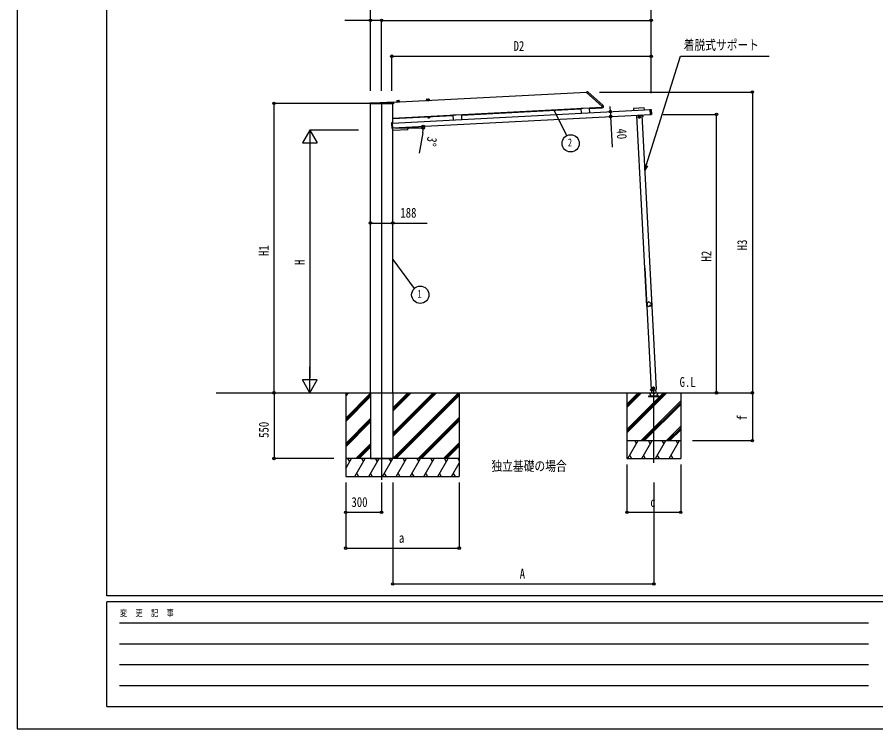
# Model space of a CAD drawing. Units: millimetres, scale not verified. Extents: x -10512 to 10512, y -7425 to 7425.
# Drawn here: x -10512 to -3325, y -7425 to -1468 of the extents above; entities that cross this region are included whole.
import ezdxf
from ezdxf.enums import TextEntityAlignment as Align

# ---------------------------------------------------------------- set-up
doc = ezdxf.new("R2010")
doc.units = ezdxf.units.MM
doc.header["$LTSCALE"] = 30
for name, color, linetype in [('0-2_USER1', 3, 'Continuous'), ('0-3_YKK_12', 2, 'Continuous'), ('0-4_YKK_A1', 4, 'Continuous'), ('0-5_YKK_D', 6, 'Continuous'), ('0-6_YKK_ZWAK', 7, 'Continuous')]:
    doc.layers.add(name, color=color, linetype=linetype)
doc.styles.add('ＭＳ ゴシック', font='')
doc.styles.get('ＭＳ ゴシック').set_extended_font_data('MS Gothic')

msp = doc.modelspace()

# ---------------------------------------------------------------- linework, layer by layer
at = {"layer": '0-3_YKK_12'}
for p, q in [((-7461.55, -2187), (-7461.55, -5339.98)), ((-5183.26, -5199.22), (-5183.26, -4603.03))]:
    msp.add_line(p, q, dxfattribs=at)
at = {"layer": '0-4_YKK_A1'}
for p, q in [((-7364.27, -2179.96), (-5746.5, -2095.17)), ((-7082.96, -2153.3), (-7068.03, -2152.52)), ((-7064.89, -2155.17), (-7064.13, -2161.82)), ((-5746.68, -2091.68), (-5739.08, -2091.75)), ((-5746.66, -2092.15), (-5746.68, -2091.68)), ((-5746.66, -2092.15), (-5746.36, -2097.78)), ((-5746.2, -2098.12), (-5616.71, -2214.71)), ((-5736.44, -2092.78), (-5608.58, -2207.9)), ((-7561.11, -2194.33), (-7561.04, -2186.48)), ((-7560.61, -2194.33), (-7561.11, -2194.33)), ((-7363.14, -2194.33), (-7560.61, -2194.33)), ((-7560.04, -2185.49), (-7364.53, -2185.49)), ((-7555.55, -4612.5), (-7555.55, -2194.33)), ((-7527.8, -2185.42), (-7365.56, -2176.92)), ((-7368.85, -2354.44), (-7368.85, -2194.33)), ((-7367.55, -2354.37), (-7367.55, -2194.33)), ((-7367.55, -2312.31), (-5616.26, -2220.53)), ((-7364.52, -2177.8), (-7363.54, -2186.38)), ((-7363.54, -2186.38), (-7363.54, -2186.4)), ((-7363.54, -2186.4), (-7362.63, -2194.33)), ((-7362.63, -2194.33), (-7363.14, -2194.33)), ((-7336.52, -2176.57), (-7336.53, -2178.1)), ((-7336.53, -2178.1), (-7312.56, -2176.85)), ((-7336.53, -2178.1), (-7312.56, -2176.85)), ((-7336.51, -2178.5), (-7336.53, -2178.1)), ((-7336.51, -2178.5), (-7312.54, -2177.25)), ((-7336.04, -2176.08), (-7313.26, -2174.88)), ((-7335.46, -2169.35), (-7335.52, -2176.05)), ((-7332.62, -2166.38), (-7317.68, -2165.6)), ((-7314.55, -2168.26), (-7313.79, -2174.91)), ((-7312.74, -2175.32), (-7312.56, -2176.85)), ((-7312.54, -2177.25), (-7312.56, -2176.85)), ((-7086.86, -2163.49), (-7086.87, -2165.02)), ((-7086.87, -2165.02), (-7062.91, -2163.76)), ((-7086.87, -2165.02), (-7062.91, -2163.76)), ((-7086.85, -2165.42), (-7086.87, -2165.02)), ((-7086.85, -2165.42), (-7062.89, -2164.16)), ((-7086.39, -2162.99), (-7063.6, -2161.8)), ((-7085.8, -2156.27), (-7085.86, -2162.96)), ((-7063.08, -2162.24), (-7062.91, -2163.76)), ((-7062.89, -2164.16), (-7062.91, -2163.76)), ((-5723.35, -2231.15), (-5616, -2225.52)), ((-5616.55, -2215.06), (-5616.46, -2216.67)), ((-5616.41, -2217.6), (-5616.46, -2216.67)), ((-5616.41, -2217.6), (-5608.78, -2217.67)), ((-5616.39, -2218.1), (-5616.41, -2217.6)), ((-5616.39, -2218.1), (-5616, -2225.52)), ((-5616, -2225.52), (-5608.39, -2225.12)), ((-5608.78, -2217.67), (-5607.37, -2217.68)), ((-5607.26, -2210.67), (-5606.94, -2216.75)), ((-5606.94, -2216.75), (-5606.87, -2218.15)), ((-5263.96, -2226.6), (-5352.84, -2231.26)), ((-5262.04, -2244.02), (-5262.91, -2227.54)), ((-7369.89, -2354.49), (-5207.62, -2241.17)), ((-7367.8, -2394.44), (-5212.21, -2281.47)), ((-7367.55, -2317.32), (-6864.72, -2290.97)), ((-6793.95, -2284.75), (-6864.85, -2288.47)), ((-6864.85, -2288.47), (-6862.78, -2327.91)), ((-6793.95, -2284.75), (-6791.88, -2324.2)), ((-6793.82, -2287.25), (-5794.25, -2234.86)), ((-5723.48, -2228.65), (-5794.38, -2232.37)), ((-5794.38, -2232.37), (-5792.32, -2271.81)), ((-5723.48, -2228.65), (-5721.41, -2268.1)), ((-5353.78, -2232.31), (-5352.92, -2248.79)), ((-5327.25, -2289.5), (-5243.52, -3887.31)), ((-5325.76, -2289.42), (-5325.86, -2287.42)), ((-5303.79, -2316.81), (-5305.1, -2291.84)), ((-5284.81, -2287.27), (-5284.92, -2285.28)), ((-5284.84, -2286.78), (-5282.16, -2286.63)), ((-5272.12, -2299.57), (-5279.49, -2285.73)), ((-5276.68, -2296.33), (-5274.47, -2295.16)), ((-5219.47, -2241.79), (-5214.3, -2241.52)), ((-5213.18, -2240.08), (-5214.38, -2240.15)), ((-5214.36, -2240.5), (-5214.38, -2240.15)), ((-5214.38, -2240.15), (-5214.38, -2240.15)), ((-5214.33, -2241), (-5214.36, -2240.5)), ((-5212.18, -2282.02), (-5214.33, -2241)), ((-5213.18, -2240.08), (-5213.18, -2240.08)), ((-5212.58, -2239.94), (-5206.69, -2239.63)), ((-5212.16, -2282.52), (-5212.18, -2282.02)), ((-5212.16, -2282.52), (-5212.14, -2282.87)), ((-5212.14, -2282.87), (-5210.94, -2282.8)), ((-5212.14, -2282.87), (-5212.14, -2282.87)), ((-5210.94, -2282.8), (-5210.94, -2282.8)), ((-5204.44, -2282.57), (-5210.33, -2282.88)), ((-5206.17, -2240.11), (-5203.97, -2282.05)), ((-7378.13, -2353.93), (-7375.94, -2395.88)), ((-7371.77, -2353.1), (-7377.66, -2353.41)), ((-7371.16, -2353.18), (-7369.97, -2353.12)), ((-7371.16, -2353.18), (-7371.16, -2353.18)), ((-7369.95, -2353.47), (-7369.97, -2353.12)), ((-7369.97, -2353.12), (-7369.97, -2353.12)), ((-7369.92, -2353.96), (-7369.95, -2353.47)), ((-7367.77, -2394.99), (-7369.92, -2353.96)), ((-7367.29, -2317.3), (-7367.55, -2312.35)), ((-7060.04, -2304.41), (-7075.03, -2305.19)), ((-7075.03, -2305.19), (-7074.77, -2310.1)), ((-7073.74, -2310.63), (-7074.77, -2310.1)), ((-7074.57, -2305.17), (-7074.66, -2303.57)), ((-7060.75, -2309.95), (-7073.74, -2310.63)), ((-7071.28, -2305), (-7071.02, -2309.91)), ((-7063.78, -2304.6), (-7063.53, -2309.52)), ((-7060.75, -2309.95), (-7059.78, -2309.32)), ((-7060.58, -2302.83), (-7060.49, -2304.43)), ((-7060.04, -2304.41), (-7059.78, -2309.32)), ((-5291.96, -2303.67), (-5316.93, -2304.98)), ((-7375.41, -2396.35), (-7369.52, -2396.04)), ((-7369.41, -2396.02), (-7368.52, -2413)), ((-7367.73, -2395.84), (-7368.93, -2395.9)), ((-7368.93, -2395.9), (-7368.93, -2395.9)), ((-7368.85, -4612.5), (-7368.85, -2395.9)), ((-7368.85, -2412.5), (-7368.55, -2412.5)), ((-7367.75, -2395.49), (-7367.77, -2394.99)), ((-7367.75, -2395.49), (-7367.73, -2395.84)), ((-7367.73, -2395.84), (-7367.73, -2395.84)), ((-7367.55, -4612.5), (-7367.55, -2413.95)), ((-7367.47, -2413.95), (-7243.14, -2407.43)), ((-7243.17, -2387.9), (-7242.2, -2406.38)), ((-5217.76, -3566.74), (-5164.44, -4584.05)), ((-5243.52, -3887.31), (-5232.68, -3886.74)), ((-5221.58, -3886.16), (-5199.58, -3885)), ((-5203.97, -4586.42), (-5213.86, -4586.94)), ((-5203.99, -4586.12), (-5202.66, -4611.5)), ((-5193.18, -4572.54), (-5178, -4571.75)), ((-5189.85, -4596), (-5179.66, -4595.46)), ((-5184.94, -4584.64), (-5186.25, -4559.66)), ((-5184.49, -4600.82), (-5185.02, -4590.64)), ((-5164.4, -4611.5), (-5165.84, -4584.13)), ((-8845.95, -4612.5), (-4559.14, -4612.5)), ((-7762.45, -4612.5), (-7762.45, -5312.5)), ((-7762.45, -4639.88), (-7735.07, -4612.5)), ((-7762.45, -4625.74), (-7749.21, -4612.5)), ((-7762.45, -4823.73), (-7556.45, -4617.73)), ((-7762.45, -4837.87), (-7556.45, -4631.87)), ((-7762.45, -4852.01), (-7556.45, -4646.01)), ((-7555.55, -4612.5), (-7555.55, -5162.5)), ((-7368.85, -4612.5), (-7368.85, -5162.5)), ((-7368.59, -5162.5), (-6818.59, -4612.5)), ((-7368.45, -4978.51), (-7002.44, -4612.5)), ((-7368.45, -4950.23), (-7030.72, -4612.5)), ((-7368.45, -4964.37), (-7016.58, -4612.5)), ((-7368.45, -4766.38), (-7214.57, -4612.5)), ((-7368.45, -4752.24), (-7228.71, -4612.5)), ((-7368.45, -4738.1), (-7242.85, -4612.5)), ((-7354.45, -5162.5), (-6812.45, -4620.5)), ((-7340.31, -5162.5), (-6812.45, -4634.65)), ((-6812.45, -4612.5), (-6812.45, -5312.5)), ((-5408.26, -4612.5), (-5408.26, -5162.5)), ((-5408.26, -4918.46), (-5102.3, -4612.5)), ((-5408.26, -4932.6), (-5088.16, -4612.5)), ((-5408.26, -4946.74), (-5074.02, -4612.5)), ((-5408.26, -4734.61), (-5286.15, -4612.5)), ((-5408.26, -4720.47), (-5300.29, -4612.5)), ((-5408.26, -4706.33), (-5314.43, -4612.5)), ((-5223.26, -4611.5), (-5143.26, -4611.5)), ((-5223.26, -4612.5), (-5223.26, -4611.5)), ((-5223.26, -4612.5), (-5143.26, -4612.5)), ((-5204.57, -4638.5), (-5219.29, -4613)), ((-5189.26, -4617.5), (-5177.26, -4617.5)), ((-5183.26, -4646.5), (-5183.26, -4608.5)), ((-5147.23, -4613), (-5161.95, -4638.5)), ((-5143.26, -4611.5), (-5143.26, -4612.5)), ((-4958.26, -4612.5), (-4958.26, -5162.5)), ((-5290.17, -5012.5), (-4958.26, -4680.59)), ((-5276.03, -5012.5), (-4958.26, -4694.74)), ((-5261.89, -5012.5), (-4958.26, -4708.88)), ((-7762.45, -5035.86), (-7556.45, -4829.86)), ((-7762.45, -5050), (-7556.45, -4844)), ((-7762.45, -5064.14), (-7556.45, -4858.15)), ((-7156.46, -5162.5), (-6812.45, -4818.49)), ((-7142.32, -5162.5), (-6812.45, -4832.64)), ((-7128.17, -5162.5), (-6812.45, -4846.78)), ((-5078.04, -5012.5), (-4958.26, -4892.72)), ((-5063.9, -5012.5), (-4958.26, -4906.87)), ((-5049.76, -5012.5), (-4958.26, -4921.01)), ((-6944.33, -5162.5), (-6812.45, -5030.62)), ((-5408.26, -5012.5), (-4958.26, -5012.5)), ((-5400.02, -5162.5), (-5313.41, -5012.5)), ((-5328.42, -5038.48), (-5343.42, -5012.5)), ((-5284.55, -5162.5), (-5197.94, -5012.5)), ((-5212.95, -5038.48), (-5227.95, -5012.5)), ((-5169.08, -5162.5), (-5082.47, -5012.5)), ((-5097.47, -5038.48), (-5112.48, -5012.5)), ((-5053.61, -5162.5), (-4967, -5012.5)), ((-4982, -5038.48), (-4997, -5012.5)), ((-7676.96, -5162.5), (-7556.45, -5041.99)), ((-7662.82, -5162.5), (-7556.45, -5056.13)), ((-7648.67, -5162.5), (-7556.45, -5070.28)), ((-6930.18, -5162.5), (-6812.45, -5044.77)), ((-6916.04, -5162.5), (-6812.45, -5058.91)), ((-6812.45, -5162.5), (-7762.45, -5162.5)), ((-7762.45, -5246.33), (-7714.05, -5162.5)), ((-7729.05, -5188.48), (-7744.05, -5162.5)), ((-7685.18, -5312.5), (-7598.58, -5162.5)), ((-7613.58, -5188.48), (-7628.58, -5162.5)), ((-7569.71, -5312.5), (-7483.11, -5162.5)), ((-7555.55, -5162.5), (-7368.85, -5162.5)), ((-7498.11, -5188.48), (-7513.11, -5162.5)), ((-7454.24, -5312.5), (-7367.64, -5162.5)), ((-7382.64, -5188.48), (-7397.64, -5162.5)), ((-7338.77, -5312.5), (-7252.17, -5162.5)), ((-7267.17, -5188.48), (-7282.17, -5162.5)), ((-7223.3, -5312.5), (-7136.7, -5162.5)), ((-7166.7, -5162.5), (-7151.7, -5188.48)), ((-7107.83, -5312.5), (-7021.23, -5162.5)), ((-7036.23, -5188.48), (-7051.23, -5162.5)), ((-6992.36, -5312.5), (-6905.76, -5162.5)), ((-6920.76, -5188.48), (-6935.76, -5162.5)), ((-6812.45, -5176.08), (-6820.29, -5162.5)), ((-5408.26, -5162.5), (-4958.26, -5162.5)), ((-5385.02, -5136.52), (-5370.02, -5162.5)), ((-5269.55, -5136.52), (-5254.55, -5162.5)), ((-5154.08, -5136.52), (-5139.08, -5162.5)), ((-5038.61, -5136.52), (-5023.61, -5162.5)), ((-6876.89, -5312.5), (-6812.45, -5200.88)), ((-7762.45, -5312.5), (-6812.45, -5312.5)), ((-7670.19, -5286.52), (-7655.19, -5312.5)), ((-7554.71, -5286.52), (-7539.71, -5312.5)), ((-7439.24, -5286.52), (-7424.25, -5312.5)), ((-7323.77, -5286.52), (-7308.78, -5312.5)), ((-7208.3, -5286.52), (-7193.31, -5312.5)), ((-7092.83, -5286.52), (-7077.84, -5312.5)), ((-6977.36, -5286.52), (-6962.37, -5312.5)), ((-6861.89, -5286.52), (-6846.89, -5312.5))]:
    msp.add_line(p, q, dxfattribs=at)
for points in [[(-5606.87, -2218.15), (-5606.51, -2225.03), (-5608.39, -2225.12)], [(-5327.25, -2289.5), (-5283.31, -2287.2), (-5199.58, -3885)], [(-5272.12, -2299.57), (-5274.33, -2300.74), (-5281.69, -2286.9)], [(-5258.7, -3568.88), (-5205.39, -4586.2), (-5164.44, -4584.05)], [(-5213.86, -4586.94), (-5213.75, -4588.94), (-5203.87, -4588.42)]]:
    msp.add_lwpolyline(points, dxfattribs=at)
for points in [[(-5304.84, -2296.83), (-5298.15, -2300.24), (-5297.76, -2307.73), (-5304.05, -2311.82), (-5310.74, -2308.41), (-5311.13, -2300.92)], [(-7076.19, -2302.05), (-7059.21, -2301.16), (-7059.13, -2302.76), (-7076.1, -2303.65)], [(-5185.99, -4564.65), (-5192.28, -4568.74), (-5191.89, -4576.23), (-5185.2, -4579.64), (-5178.91, -4575.55), (-5179.3, -4568.06)], [(-5138.51, -4643.5), (-5138.51, -4641.5), (-5228.51, -4641.5), (-5228.51, -4643.5)]]:
    msp.add_lwpolyline(points, close=True, dxfattribs=at)
for centre, radius in [((-5304.45, -2304.33), 8.5), ((-5304.45, -2304.33), 7.7), ((-5304.45, -2304.33), 6.5), ((-5185.59, -4572.15), 8.5), ((-5185.59, -4572.15), 7.7), ((-5185.59, -4572.15), 6.5), ((-5184.76, -4595.73), 4), ((-5183.26, -4617.5), 4.25), ((-5183.26, -4617.5), 4)]:
    msp.add_circle(centre, radius, dxfattribs=at)
for centre, radius, start, end in [((-7082.8, -2156.29), 3, 93, 179.5), ((-7067.87, -2155.51), 3, 6.5, 93), ((-5745.86, -2097.75), 0.5, 183, 228), ((-5739.12, -2095.75), 4, 48, 89.5), ((-7560.04, -2186.49), 1, 90, 176.5048), ((-7560.04, -2186.49), 1, 176.5048, 179.5), ((-7530.42, -2135.49), 50, 270, 273.00032), ((-7365.51, -2177.92), 1, 6.5, 93.00032), ((-7364.53, -2186.49), 1, 6.5, 90), ((-7336.02, -2176.57), 0.5, 93, 179.5), ((-7332.46, -2169.38), 3, 93, 179.5), ((-7317.53, -2168.6), 3, 6.5, 93), ((-7313.24, -2175.38), 0.5, 6.5, 93), ((-7086.36, -2163.49), 0.5, 93, 179.5), ((-7063.58, -2162.3), 0.5, 6.5, 93), ((-5617.05, -2215.08), 0.5, 3, 48), ((-5611.26, -2210.88), 4, 3, 48), ((-5607.37, -2218.18), 0.5, 3, 89.5), ((-5282.13, -2287.13), 0.5, 28, 93), ((-5282.13, -2287.13), 3, 28, 44.81032), ((-5213.14, -2237.21), 2.86, 272.73957, 279.49104), ((-5210.62, -2287.07), 4.28, 87.31821, 94.21342), ((-7371.51, -2350.33), 2.86, 266.50896, 273.26043), ((-7073.04, -2307.27), 3.32, 238.61575, 307.38425), ((-7067.89, -2297.89), 12.42, 255.41205, 290.58795), ((-7061.8, -2306.68), 3.32, 238.61575, 307.38425), ((-7368.79, -2400.18), 4.28, 91.78658, 98.68179), ((-7367.53, -2412.95), 1, 183, 273), ((-7243.2, -2406.43), 1, 273, 3), ((-5286.4, -3867.56), 50, 343.96382, 11.35568), ((-5222.38, -3870.18), 19.5, 95.03988, 140.27961), ((-5192.64, -3926.93), 50, 103.96382, 131.35568), ((-5188.11, -3816.04), 50, 223.96382, 251.35568), ((-5222.38, -3870.18), 19.5, 335.03988, 20.27961), ((-5222.38, -3870.18), 19.5, 215.03988, 260.27961), ((-5220.16, -4613.5), 1, 30, 90), ((-5199.37, -4635.5), 6, 210, 270), ((-5167.14, -4635.5), 6, 270, 330), ((-5146.36, -4613.5), 1, 90, 150)]:
    msp.add_arc(centre, radius, start, end, dxfattribs=at)
for centre, major_axis, ratio, start_param, end_param in [((-5263.91, -2227.6), (-0.672, -0.746), 0.99628, 2.358058, 3.9251274), ((-5352.78, -2232.26), (0.746, -0.672), 0.99628, 2.358058, 3.9251274), ((-5213.18, -2240.05), (0.599, 0.031), 0.061163, 4.712389, 5.0226887), ((-5212.57, -2240.24), (0.016, -0.3), 0.998135, 3.1415927, 3.9550709), ((-5210.35, -2282.58), (0.016, -0.3), 0.998135, 5.4698366, 6.2831853), ((-5206.67, -2240.13), (0.336, 0.373), 0.99628, 5.4996506, 7.06672), ((-5204.47, -2282.07), (0.373, -0.336), 0.99628, 5.4996506, 7.06672), ((-7377.63, -2353.91), (-0.373, 0.336), 0.99628, 5.4996506, 7.06672), ((-7371.75, -2353.4), (0.016, -0.3), 0.998135, 2.3281144, 3.1415927), ((-7371.17, -2353.14), (-0.599, -0.031), 0.061163, 1.2604966, 1.5707963), ((-7375.44, -2395.85), (-0.336, -0.373), 0.99628, 5.4996506, 7.06672), ((-7369.54, -2395.74), (0.016, -0.3), 0.998135, 0, 0.8133487)]:
    msp.add_ellipse(centre, major_axis=major_axis, ratio=ratio, start_param=start_param, end_param=end_param, dxfattribs=at)
at = {"layer": '0-5_YKK_D'}
for p, q in [((-7555.55, -2085.49), (-7555.55, -1193.76)), ((-5205.55, -2103.83), (-5205.55, -1193.76)), ((-7555.55, -2085.49), (-7555.55, -1493.76)), ((-7461.55, -2085.49), (-7461.55, -1493.76)), ((-7461.55, -2085.49), (-7461.55, -1493.76)), ((-7461.55, -1494.76), (-5205.55, -1494.76)), ((-5205.55, -2103.83), (-5205.55, -1493.76)), ((-7376.55, -2085.49), (-7376.55, -1793.76)), ((-7376.55, -1794.76), (-5205.55, -1794.76)), ((-5205.55, -2103.83), (-5205.55, -1793.76)), ((-5637.51, -2094.76), (-4357.26, -2094.76)), ((-4358.26, -2094.76), (-4358.26, -4612.5)), ((-7556.55, -2189.5), (-8363.45, -2189.5)), ((-8362.45, -4612.5), (-8362.45, -2189.5)), ((-5546.85, -2258.95), (-5549.08, -2216.51)), ((-6021.69, -2241.78), (-5911.8, -2460.07)), ((-5546.85, -2258.95), (-5544.76, -2298.89)), ((-5544.76, -2298.89), (-5531.31, -2555.54)), ((-5105.02, -2281.14), (-4657.26, -2281.14)), ((-4658.26, -4612.5), (-4658.26, -2281.14)), ((-8062.45, -2412.5), (-8124.95, -2520.75)), ((-7655.55, -2412.5), (-8063.45, -2412.5)), ((-8062.45, -2412.5), (-7999.95, -2520.75)), ((-8062.45, -2412.5), (-8062.45, -2629.01)), ((-7350.7, -2394.53), (-7113.15, -2394.53)), ((-7117.68, -2436.88), (-7146.2, -2606.5)), ((-8124.95, -2520.75), (-7999.95, -2520.75)), ((-8062.45, -2537.5), (-8062.45, -4487.5)), ((-7368.85, -3497.66), (-7189.06, -3740.3)), ((-8062.45, -4612.5), (-8062.45, -4395.99)), ((-8062.45, -4612.5), (-8124.95, -4504.25)), ((-7999.95, -4504.25), (-8124.95, -4504.25)), ((-8062.45, -4612.5), (-7999.95, -4504.25)), ((-8362.45, -4612.5), (-8362.45, -5162.5)), ((-4557.14, -4612.5), (-4357.26, -4612.5)), ((-4557.14, -4612.5), (-4357.26, -4612.5)), ((-4358.26, -4612.5), (-4358.26, -5012.5)), ((-4858.26, -5012.5), (-4357.26, -5012.5)), ((-7862.45, -5162.5), (-8363.45, -5162.5)), ((-5408.26, -5212.5), (-5408.26, -5613.5)), ((-4958.26, -5212.5), (-4958.26, -5613.5)), ((-7762.45, -5362.5), (-7762.45, -5613.5)), ((-7762.45, -5362.5), (-7762.45, -5913.5)), ((-7462.45, -5362.5), (-7462.45, -5613.5)), ((-7368.85, -5362.5), (-7368.85, -6213.5)), ((-6812.45, -5362.5), (-6812.45, -5913.5)), ((-5183.26, -5362.5), (-5183.26, -6213.5)), ((-7762.45, -5612.5), (-7462.45, -5612.5)), ((-5408.26, -5612.5), (-4958.26, -5612.5)), ((-7762.45, -5912.5), (-6812.45, -5912.5)), ((-7368.85, -6212.5), (-5183.26, -6212.5))]:
    msp.add_line(p, q, dxfattribs=at)
for points in [[(-7461.55, -1494.76), (-7555.55, -1494.76), (-7770.05, -1494.76)], [(-5259.12, -2748.75), (-5246.45, -2708.19), (-4961.03, -1794.76), (-4217.4, -1794.76)], [(-5235.58, -2711.58), (-5259.12, -2748.75), (-5257.32, -2704.79)], [(-7555.55, -3190.82), (-7367.55, -3190.82), (-7081.05, -3190.82)]]:
    msp.add_lwpolyline(points, dxfattribs=at)
for centre, radius in [((-7555.55, -1494.76), 10.62), ((-7461.55, -1494.76), 10.62), ((-7461.55, -1494.76), 10.62), ((-5205.55, -1494.76), 10.62), ((-7376.55, -1794.76), 10.62), ((-5205.55, -1794.76), 10.62), ((-4358.26, -2094.76), 10.62), ((-8362.45, -2189.5), 10.62), ((-5546.85, -2258.95), 10.62), ((-5544.76, -2298.89), 10.62), ((-4658.26, -2281.14), 10.62), ((-7114.5, -2381.16), 10.62), ((-7114.15, -2394.53), 10.62), ((-5879.43, -2524.38), 72), ((-7555.55, -3190.82), 10.62), ((-7367.55, -3190.82), 10.62), ((-7138.33, -3791.4), 72), ((-8362.45, -4612.5), 10.62), ((-8362.45, -4612.5), 10.62), ((-4658.26, -4612.5), 10.62), ((-4358.26, -4612.5), 10.62), ((-4358.26, -4612.5), 10.62), ((-4358.26, -5012.5), 10.62), ((-8362.45, -5162.5), 10.62), ((-7762.45, -5612.5), 10.62), ((-7462.45, -5612.5), 10.62), ((-5408.26, -5612.5), 10.62), ((-4958.26, -5612.5), 10.62), ((-7762.45, -5912.5), 10.62), ((-6812.45, -5912.5), 10.62), ((-7368.85, -6212.5), 10.62), ((-5183.26, -6212.5), 10.62)]:
    msp.add_circle(centre, radius, dxfattribs=at)
for start, end in [(350.45481, 0), (0, 3)]:
    msp.add_arc((-7369.55, -2394.53), 255.41, start, end, dxfattribs=at)
at = {"layer": '0-6_YKK_ZWAK'}
for p, q in [((-9762.45, -6312.5), (-9762.45, 6937.5)), ((9737.55, -6312.5), (-9762.45, -6312.5)), ((-3262.45, -6362.5), (-9762.45, -6362.5)), ((-9762.45, -7237.5), (-9762.45, -6362.5)), ((-9656.2, -6537.5), (-3387.45, -6537.5)), ((-9656.2, -6712.5), (-3387.45, -6712.5)), ((-9656.2, -6887.5), (-3387.45, -6887.5)), ((-9656.2, -7062.5), (-3387.45, -7062.5)), ((-9762.45, -7237.5), (-3262.45, -7237.5))]:
    msp.add_line(p, q, dxfattribs=at)
msp.add_lwpolyline([(-10512.5, -7425), (10512.5, -7425), (10512.5, 7425), (-10512.5, 7425)], close=True, dxfattribs=at)

# ---------------------------------------------------------------- texts
at = {"layer": '0-2_USER1', "style": 'ＭＳ ゴシック', "width": 0.8}
for s, p in [('G.L', (-4967.5, -4587.5)), ('独立基礎の場合', (-6542.5, -5290.5))]:
    msp.add_text(s, height=82.48, dxfattribs=at).set_placement(p, align=Align.BOTTOM_LEFT)
at = {"layer": '0-5_YKK_D', "style": 'ＭＳ ゴシック', "width": 0.8}
for s, height, p in [('着脱式サポート', 82.48, (-4932.99, -1766.23)), ('D2', 82.48, (-6357.05, -1774.76)), ('2', 65.98, (-5903.43, -2569.38)), ('188', 82.48, (-7305.05, -3170.82)), ('1', 65.98, (-7162.33, -3836.4)), ('300', 82.48, (-7714.45, -5592.5)), ('c', 82.48, (-5213.26, -5592.5)), ('a', 82.48, (-7317.45, -5892.5)), ('A', 82.48, (-6306.06, -6192.5))]:
    msp.add_text(s, height=height, dxfattribs=at).set_placement(p, align=Align.BOTTOM_LEFT)
for s, rotation, p in [('40', 273, (-5519.29, -2402.7)), ('3°', 260.455, (-7101.27, -2459.92)), ('H3', 90, (-4378.26, -3419.63)), ('H1', 90, (-8382.45, -3467)), ('H2', 90, (-4678.26, -3512.82)), ('H', 90, (-8082.45, -3542.5)), ('f', 90, (-4378.26, -4842.5)), ('550', 90, (-8382.45, -4989.5))]:
    msp.add_text(s, height=82.48, rotation=rotation, dxfattribs=at).set_placement(p, align=Align.BOTTOM_LEFT)
at = {"layer": '0-6_YKK_ZWAK', "style": 'ＭＳ ゴシック', "width": 0.8}
msp.add_text('変  更  記  事', height=54.99, dxfattribs=at).set_placement((-9653.28, -6500), align=Align.BOTTOM_LEFT)

doc.saveas('drawing.dxf')
